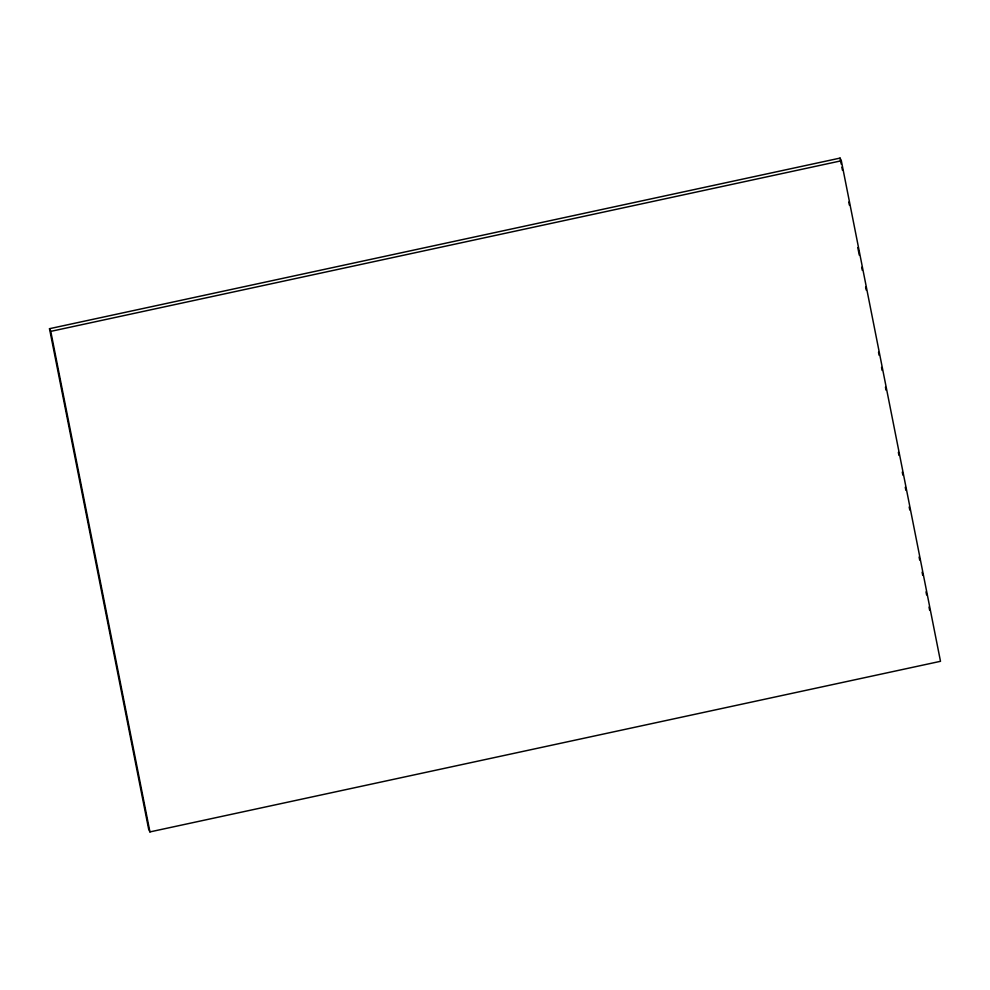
<?xml version="1.0" encoding="UTF-8"?>
<svg xmlns="http://www.w3.org/2000/svg" width="990" height="990" viewBox="0 0 990 990"><rect width="100%" height="100%" fill="white"/><g stroke="black" fill="none" stroke-linecap="round" stroke-linejoin="round"><path stroke-width="1.49" d="M49.5 328.692L840.065 158.091L841.327 160.776L940.5 661.308L149.935 831.909L148.673 829.224L49.5 328.692L50.762 331.378L149.935 831.909M50.762 331.378L841.327 160.776M840.065 158.091L841.265 164.167M841.871 167.199L842.465 170.231M848.777 202.084L849.383 205.116M857.798 247.587L859.295 255.172M861.696 267.3L862.302 270.332M865.607 287.013L866.213 290.058M878.526 352.242L879.132 355.274M881.533 367.414L882.14 370.446M885.444 387.127L886.038 390.159M898.363 452.343L898.957 455.375M902.274 472.069L902.868 475.101M905.268 487.229L905.875 490.26M909.179 506.954L909.785 509.986M919.104 556.999L919.698 560.043M922.098 572.171L922.705 575.202M926.009 591.884L926.615 594.928M929.016 607.056L929.61 610.087"/></g></svg>
